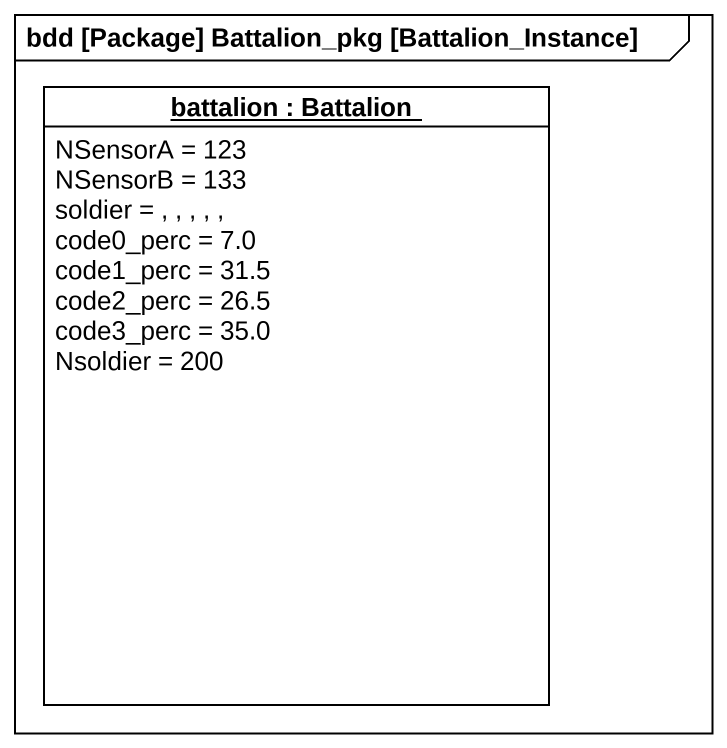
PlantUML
@startuml
mainframe bdd [Package] Battalion_pkg [Battalion_Instance]
hide circle
hide empty members
object "battalion : Battalion" as battalion {
  NSensorA = 123
  NSensorB = 133
  soldier = , , , , ,
  code0_perc = 7.0
  code1_perc = 31.5
  code2_perc = 26.5
  code3_perc = 35.0
  Nsoldier = 200
}
@enduml
